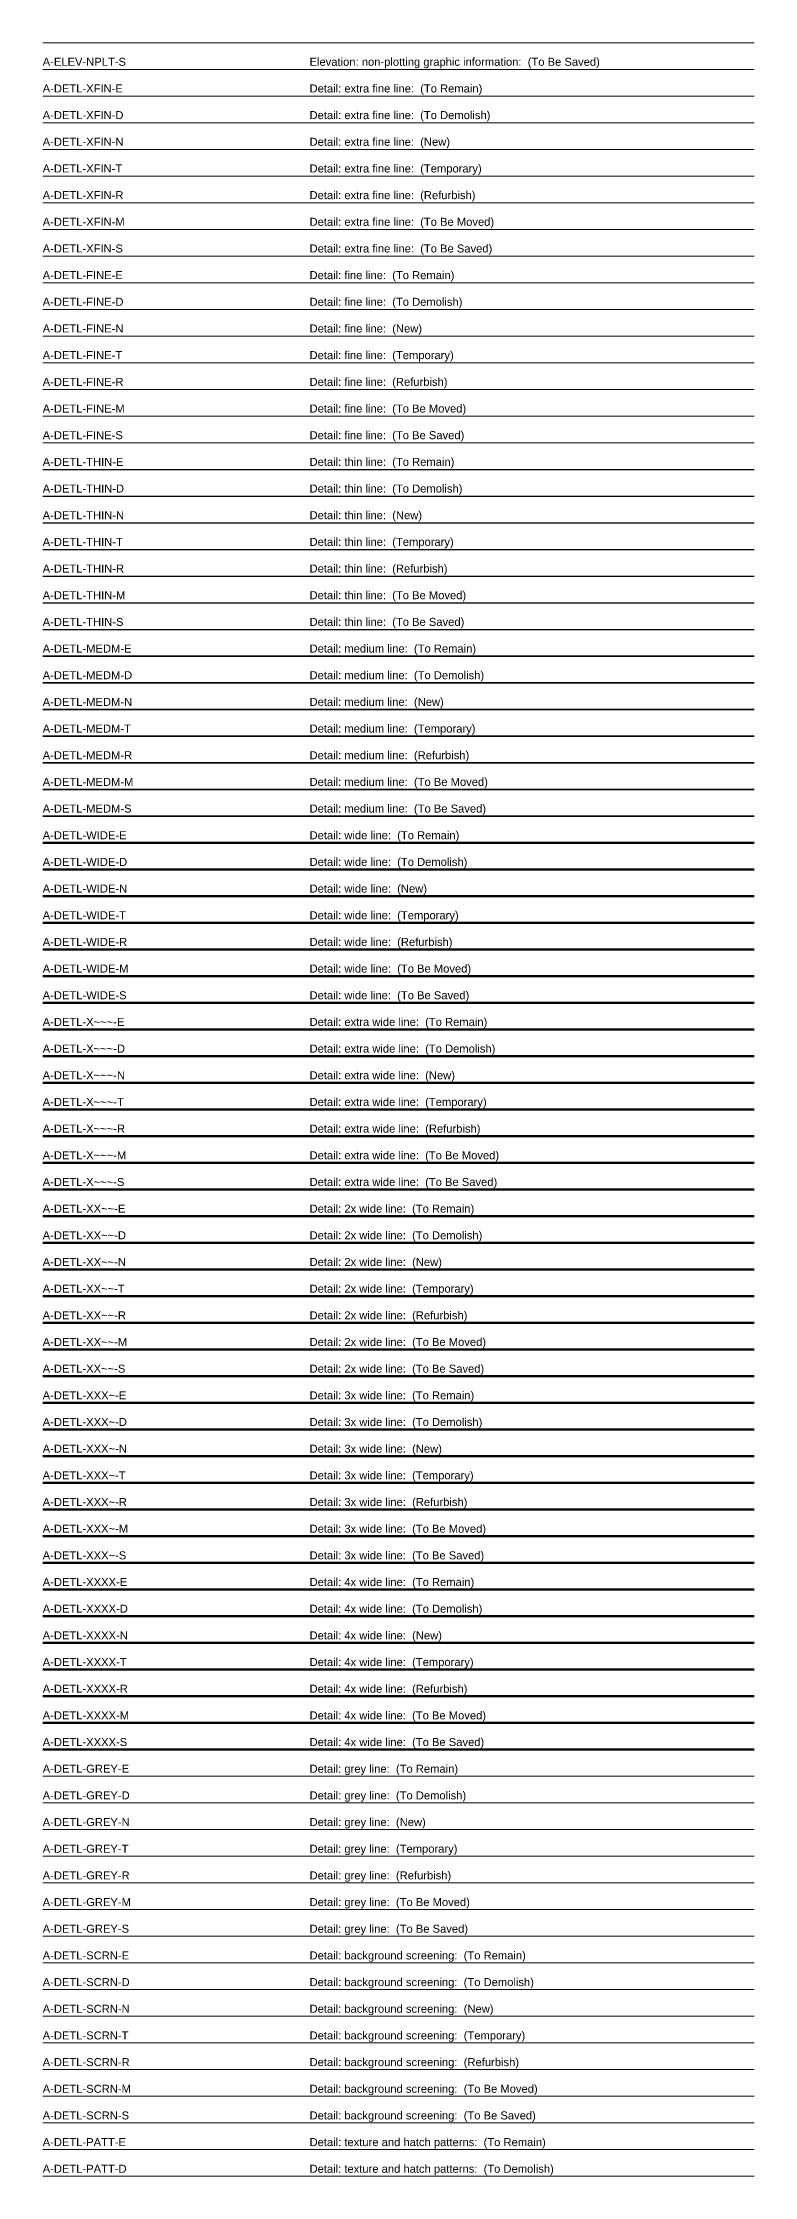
# Model space of a CAD drawing. Header units: millimetres. Extents: x 0 to 200, y -4838 to 3.
# Drawn here: x 0 to 200, y -1808 to -1208 of the extents above; entities that cross this region are included whole.
import ezdxf

# ---------------------------------------------------------------- set-up
doc = ezdxf.new("R2010")
doc.units = ezdxf.units.MM
for name, color, linetype, lineweight in [('A-DETL-FINE-D', 11, 'Continuous', 18), ('A-DETL-FINE-E', 201, 'Continuous', 18), ('A-DETL-FINE-M', 51, 'Continuous', 18), ('A-DETL-FINE-N', 171, 'Continuous', 18), ('A-DETL-FINE-R', 131, 'Continuous', 18), ('A-DETL-FINE-S', 101, 'Continuous', 18), ('A-DETL-FINE-T', 31, 'Continuous', 18), ('A-DETL-GREY-D', 8, 'Continuous', 13), ('A-DETL-GREY-E', 8, 'Continuous', 13), ('A-DETL-GREY-M', 8, 'Continuous', 13), ('A-DETL-GREY-N', 8, 'Continuous', 13), ('A-DETL-GREY-R', 8, 'Continuous', 13), ('A-DETL-GREY-S', 8, 'Continuous', 13), ('A-DETL-GREY-T', 8, 'Continuous', 13), ('A-DETL-MEDM-D', 13, 'Continuous', 35), ('A-DETL-MEDM-E', 203, 'Continuous', 35), ('A-DETL-MEDM-M', 53, 'Continuous', 35), ('A-DETL-MEDM-N', 173, 'Continuous', 35), ('A-DETL-MEDM-R', 133, 'Continuous', 35), ('A-DETL-MEDM-S', 103, 'Continuous', 35), ('A-DETL-MEDM-T', 33, 'Continuous', 35), ('A-DETL-PATT-D', 19, 'Continuous', 13), ('A-DETL-PATT-E', 209, 'Continuous', 13), ('A-DETL-SCRN-D', 9, 'Continuous', 13), ('A-DETL-SCRN-E', 9, 'Continuous', 13), ('A-DETL-SCRN-M', 9, 'Continuous', 13), ('A-DETL-SCRN-N', 9, 'Continuous', 13), ('A-DETL-SCRN-R', 9, 'Continuous', 13), ('A-DETL-SCRN-S', 9, 'Continuous', 13), ('A-DETL-SCRN-T', 9, 'Continuous', 13), ('A-DETL-THIN-D', 12, 'Continuous', 25), ('A-DETL-THIN-E', 202, 'Continuous', 25), ('A-DETL-THIN-M', 52, 'Continuous', 25), ('A-DETL-THIN-N', 172, 'Continuous', 25), ('A-DETL-THIN-R', 132, 'Continuous', 25), ('A-DETL-THIN-S', 102, 'Continuous', 25), ('A-DETL-THIN-T', 32, 'Continuous', 25), ('A-DETL-WIDE-D', 14, 'Continuous', 50), ('A-DETL-WIDE-E', 204, 'Continuous', 50), ('A-DETL-WIDE-M', 54, 'Continuous', 50), ('A-DETL-WIDE-N', 174, 'Continuous', 50), ('A-DETL-WIDE-R', 134, 'Continuous', 50), ('A-DETL-WIDE-S', 104, 'Continuous', 50), ('A-DETL-WIDE-T', 34, 'Continuous', 50), ('A-DETL-XFIN-D', 10, 'Continuous', 13), ('A-DETL-XFIN-E', 200, 'Continuous', 13), ('A-DETL-XFIN-M', 50, 'Continuous', 13), ('A-DETL-XFIN-N', 170, 'Continuous', 13), ('A-DETL-XFIN-R', 130, 'Continuous', 13), ('A-DETL-XFIN-S', 100, 'Continuous', 13), ('A-DETL-XFIN-T', 30, 'Continuous', 13), ('A-DETL-XXXX-D', 18, 'Continuous', 200), ('A-DETL-XXXX-E', 208, 'Continuous', 200), ('A-DETL-XXXX-M', 58, 'Continuous', 200), ('A-DETL-XXXX-N', 178, 'Continuous', 200), ('A-DETL-XXXX-R', 138, 'Continuous', 200), ('A-DETL-XXXX-S', 108, 'Continuous', 200), ('A-DETL-XXXX-T', 38, 'Continuous', 200), ('A-DETL-XXX~-D', 17, 'Continuous', 140), ('A-DETL-XXX~-E', 207, 'Continuous', 140), ('A-DETL-XXX~-M', 57, 'Continuous', 140), ('A-DETL-XXX~-N', 177, 'Continuous', 140), ('A-DETL-XXX~-R', 137, 'Continuous', 140), ('A-DETL-XXX~-S', 107, 'Continuous', 140), ('A-DETL-XXX~-T', 37, 'Continuous', 140), ('A-DETL-XX~~-D', 16, 'Continuous', 100), ('A-DETL-XX~~-E', 206, 'Continuous', 100), ('A-DETL-XX~~-M', 56, 'Continuous', 100), ('A-DETL-XX~~-N', 176, 'Continuous', 100), ('A-DETL-XX~~-R', 136, 'Continuous', 100), ('A-DETL-XX~~-S', 106, 'Continuous', 100), ('A-DETL-XX~~-T', 36, 'Continuous', 100), ('A-DETL-X~~~-D', 15, 'Continuous', 70), ('A-DETL-X~~~-E', 205, 'Continuous', 70), ('A-DETL-X~~~-M', 55, 'Continuous', 70), ('A-DETL-X~~~-N', 175, 'Continuous', 70), ('A-DETL-X~~~-R', 135, 'Continuous', 70), ('A-DETL-X~~~-S', 105, 'Continuous', 70), ('A-DETL-X~~~-T', 35, 'Continuous', 70)]:
    doc.layers.add(name, color=color, linetype=linetype, lineweight=lineweight)
for name, color, linetype, lineweight, plot in [('A-ELEV-NPLT-M', 140, 'Continuous', 18, False), ('A-ELEV-NPLT-S', 140, 'Continuous', 18, False), ('A-PLAN-NPLT-S', 140, 'Continuous', 18, False)]:
    doc.layers.add(name, color=color, linetype=linetype, lineweight=lineweight, plot=plot)
doc.styles.get("Standard").update_dxf_attribs({"font": 'arial.ttf'})

# ---------------------------------------------------------------- blocks, each defined once
blk = doc.blocks.new('AecLayers_SingleLetter_Augmented_UpperPhasing_A_2D')
at = {"layer": 'A-DETL-FINE-D'}
blk.add_line((0, -1282.5), (200, -1282.5), dxfattribs=at)
at = {"layer": 'A-DETL-FINE-E'}
blk.add_line((0, -1275), (200, -1275), dxfattribs=at)
at = {"layer": 'A-DETL-FINE-M'}
blk.add_line((0, -1312.5), (200, -1312.5), dxfattribs=at)
at = {"layer": 'A-DETL-FINE-N'}
blk.add_line((0, -1290), (200, -1290), dxfattribs=at)
at = {"layer": 'A-DETL-FINE-R'}
blk.add_line((0, -1305), (200, -1305), dxfattribs=at)
at = {"layer": 'A-DETL-FINE-S'}
blk.add_line((0, -1320), (200, -1320), dxfattribs=at)
at = {"layer": 'A-DETL-FINE-T'}
blk.add_line((0, -1297.5), (200, -1297.5), dxfattribs=at)
at = {"layer": 'A-DETL-GREY-D'}
blk.add_line((0, -1702.5), (200, -1702.5), dxfattribs=at)
at = {"layer": 'A-DETL-GREY-E'}
blk.add_line((0, -1695), (200, -1695), dxfattribs=at)
at = {"layer": 'A-DETL-GREY-M'}
blk.add_line((0, -1732.5), (200, -1732.5), dxfattribs=at)
at = {"layer": 'A-DETL-GREY-N'}
blk.add_line((0, -1710), (200, -1710), dxfattribs=at)
at = {"layer": 'A-DETL-GREY-R'}
blk.add_line((0, -1725), (200, -1725), dxfattribs=at)
at = {"layer": 'A-DETL-GREY-S'}
blk.add_line((0, -1740), (200, -1740), dxfattribs=at)
at = {"layer": 'A-DETL-GREY-T'}
blk.add_line((0, -1717.5), (200, -1717.5), dxfattribs=at)
at = {"layer": 'A-DETL-MEDM-D'}
blk.add_line((0, -1387.5), (200, -1387.5), dxfattribs=at)
at = {"layer": 'A-DETL-MEDM-E'}
blk.add_line((0, -1380), (200, -1380), dxfattribs=at)
at = {"layer": 'A-DETL-MEDM-M'}
blk.add_line((0, -1417.5), (200, -1417.5), dxfattribs=at)
at = {"layer": 'A-DETL-MEDM-N'}
blk.add_line((0, -1395), (200, -1395), dxfattribs=at)
at = {"layer": 'A-DETL-MEDM-R'}
blk.add_line((0, -1410), (200, -1410), dxfattribs=at)
at = {"layer": 'A-DETL-MEDM-S'}
blk.add_line((0, -1425), (200, -1425), dxfattribs=at)
at = {"layer": 'A-DETL-MEDM-T'}
blk.add_line((0, -1402.5), (200, -1402.5), dxfattribs=at)
at = {"layer": 'A-DETL-PATT-D'}
blk.add_line((0, -1807.5), (200, -1807.5), dxfattribs=at)
at = {"layer": 'A-DETL-PATT-E'}
blk.add_line((0, -1800), (200, -1800), dxfattribs=at)
at = {"layer": 'A-DETL-SCRN-D'}
blk.add_line((0, -1755), (200, -1755), dxfattribs=at)
at = {"layer": 'A-DETL-SCRN-E'}
blk.add_line((0, -1747.5), (200, -1747.5), dxfattribs=at)
at = {"layer": 'A-DETL-SCRN-M'}
blk.add_line((0, -1785), (200, -1785), dxfattribs=at)
at = {"layer": 'A-DETL-SCRN-N'}
blk.add_line((0, -1762.5), (200, -1762.5), dxfattribs=at)
at = {"layer": 'A-DETL-SCRN-R'}
blk.add_line((0, -1777.5), (200, -1777.5), dxfattribs=at)
at = {"layer": 'A-DETL-SCRN-S'}
blk.add_line((0, -1792.5), (200, -1792.5), dxfattribs=at)
at = {"layer": 'A-DETL-SCRN-T'}
blk.add_line((0, -1770), (200, -1770), dxfattribs=at)
at = {"layer": 'A-DETL-THIN-D'}
blk.add_line((0, -1335), (200, -1335), dxfattribs=at)
at = {"layer": 'A-DETL-THIN-E'}
blk.add_line((0, -1327.5), (200, -1327.5), dxfattribs=at)
at = {"layer": 'A-DETL-THIN-M'}
blk.add_line((0, -1365), (200, -1365), dxfattribs=at)
at = {"layer": 'A-DETL-THIN-N'}
blk.add_line((0, -1342.5), (200, -1342.5), dxfattribs=at)
at = {"layer": 'A-DETL-THIN-R'}
blk.add_line((0, -1357.5), (200, -1357.5), dxfattribs=at)
at = {"layer": 'A-DETL-THIN-S'}
blk.add_line((0, -1372.5), (200, -1372.5), dxfattribs=at)
at = {"layer": 'A-DETL-THIN-T'}
blk.add_line((0, -1350), (200, -1350), dxfattribs=at)
at = {"layer": 'A-DETL-WIDE-D'}
blk.add_line((0, -1440), (200, -1440), dxfattribs=at)
at = {"layer": 'A-DETL-WIDE-E'}
blk.add_line((0, -1432.5), (200, -1432.5), dxfattribs=at)
at = {"layer": 'A-DETL-WIDE-M'}
blk.add_line((0, -1470), (200, -1470), dxfattribs=at)
at = {"layer": 'A-DETL-WIDE-N'}
blk.add_line((0, -1447.5), (200, -1447.5), dxfattribs=at)
at = {"layer": 'A-DETL-WIDE-R'}
blk.add_line((0, -1462.5), (200, -1462.5), dxfattribs=at)
at = {"layer": 'A-DETL-WIDE-S'}
blk.add_line((0, -1477.5), (200, -1477.5), dxfattribs=at)
at = {"layer": 'A-DETL-WIDE-T'}
blk.add_line((0, -1455), (200, -1455), dxfattribs=at)
at = {"layer": 'A-DETL-XFIN-D'}
blk.add_line((0, -1230), (200, -1230), dxfattribs=at)
at = {"layer": 'A-DETL-XFIN-E'}
blk.add_line((0, -1222.5), (200, -1222.5), dxfattribs=at)
at = {"layer": 'A-DETL-XFIN-M'}
blk.add_line((0, -1260), (200, -1260), dxfattribs=at)
at = {"layer": 'A-DETL-XFIN-N'}
blk.add_line((0, -1237.5), (200, -1237.5), dxfattribs=at)
at = {"layer": 'A-DETL-XFIN-R'}
blk.add_line((0, -1252.5), (200, -1252.5), dxfattribs=at)
at = {"layer": 'A-DETL-XFIN-S'}
blk.add_line((0, -1267.5), (200, -1267.5), dxfattribs=at)
at = {"layer": 'A-DETL-XFIN-T'}
blk.add_line((0, -1245), (200, -1245), dxfattribs=at)
at = {"layer": 'A-DETL-XXXX-D'}
blk.add_line((0, -1650), (200, -1650), dxfattribs=at)
at = {"layer": 'A-DETL-XXXX-E'}
blk.add_line((0, -1642.5), (200, -1642.5), dxfattribs=at)
at = {"layer": 'A-DETL-XXXX-M'}
blk.add_line((0, -1680), (200, -1680), dxfattribs=at)
at = {"layer": 'A-DETL-XXXX-N'}
blk.add_line((0, -1657.5), (200, -1657.5), dxfattribs=at)
at = {"layer": 'A-DETL-XXXX-R'}
blk.add_line((0, -1672.5), (200, -1672.5), dxfattribs=at)
at = {"layer": 'A-DETL-XXXX-S'}
blk.add_line((0, -1687.5), (200, -1687.5), dxfattribs=at)
at = {"layer": 'A-DETL-XXXX-T'}
blk.add_line((0, -1665), (200, -1665), dxfattribs=at)
at = {"layer": 'A-DETL-XXX~-D'}
blk.add_line((0, -1597.5), (200, -1597.5), dxfattribs=at)
at = {"layer": 'A-DETL-XXX~-E'}
blk.add_line((0, -1590), (200, -1590), dxfattribs=at)
at = {"layer": 'A-DETL-XXX~-M'}
blk.add_line((0, -1627.5), (200, -1627.5), dxfattribs=at)
at = {"layer": 'A-DETL-XXX~-N'}
blk.add_line((0, -1605), (200, -1605), dxfattribs=at)
at = {"layer": 'A-DETL-XXX~-R'}
blk.add_line((0, -1620), (200, -1620), dxfattribs=at)
at = {"layer": 'A-DETL-XXX~-S'}
blk.add_line((0, -1635), (200, -1635), dxfattribs=at)
at = {"layer": 'A-DETL-XXX~-T'}
blk.add_line((0, -1612.5), (200, -1612.5), dxfattribs=at)
at = {"layer": 'A-DETL-XX~~-D'}
blk.add_line((0, -1545), (200, -1545), dxfattribs=at)
at = {"layer": 'A-DETL-XX~~-E'}
blk.add_line((0, -1537.5), (200, -1537.5), dxfattribs=at)
at = {"layer": 'A-DETL-XX~~-M'}
blk.add_line((0, -1575), (200, -1575), dxfattribs=at)
at = {"layer": 'A-DETL-XX~~-N'}
blk.add_line((0, -1552.5), (200, -1552.5), dxfattribs=at)
at = {"layer": 'A-DETL-XX~~-R'}
blk.add_line((0, -1567.5), (200, -1567.5), dxfattribs=at)
at = {"layer": 'A-DETL-XX~~-S'}
blk.add_line((0, -1582.5), (200, -1582.5), dxfattribs=at)
at = {"layer": 'A-DETL-XX~~-T'}
blk.add_line((0, -1560), (200, -1560), dxfattribs=at)
at = {"layer": 'A-DETL-X~~~-D'}
blk.add_line((0, -1492.5), (200, -1492.5), dxfattribs=at)
at = {"layer": 'A-DETL-X~~~-E'}
blk.add_line((0, -1485), (200, -1485), dxfattribs=at)
at = {"layer": 'A-DETL-X~~~-M'}
blk.add_line((0, -1522.5), (200, -1522.5), dxfattribs=at)
at = {"layer": 'A-DETL-X~~~-N'}
blk.add_line((0, -1500), (200, -1500), dxfattribs=at)
at = {"layer": 'A-DETL-X~~~-R'}
blk.add_line((0, -1515), (200, -1515), dxfattribs=at)
at = {"layer": 'A-DETL-X~~~-S'}
blk.add_line((0, -1530), (200, -1530), dxfattribs=at)
at = {"layer": 'A-DETL-X~~~-T'}
blk.add_line((0, -1507.5), (200, -1507.5), dxfattribs=at)
at = {"layer": 'A-ELEV-NPLT-M'}
blk.add_line((0, -1207.5), (200, -1207.5), dxfattribs=at)
at = {"layer": 'A-ELEV-NPLT-S'}
blk.add_line((0, -1215), (200, -1215), dxfattribs=at)
at = {"layer": 'A-DETL-FINE-D'}
for s, p in [('A-DETL-FINE-D', (0, -1281.5)), ('Detail: fine line:  (To Demolish)', (75, -1281.5))]:
    blk.add_text(s, height=2.25, dxfattribs=at).set_placement(p)
at = {"layer": 'A-DETL-FINE-E'}
for s, p in [('A-DETL-FINE-E', (0, -1274)), ('Detail: fine line:  (To Remain)', (75, -1274))]:
    blk.add_text(s, height=2.25, dxfattribs=at).set_placement(p)
at = {"layer": 'A-DETL-FINE-M'}
for s, p in [('A-DETL-FINE-M', (0, -1311.5)), ('Detail: fine line:  (To Be Moved)', (75, -1311.5))]:
    blk.add_text(s, height=2.25, dxfattribs=at).set_placement(p)
at = {"layer": 'A-DETL-FINE-N'}
for s, p in [('A-DETL-FINE-N', (0, -1289)), ('Detail: fine line:  (New)', (75, -1289))]:
    blk.add_text(s, height=2.25, dxfattribs=at).set_placement(p)
at = {"layer": 'A-DETL-FINE-R'}
for s, p in [('A-DETL-FINE-R', (0, -1304)), ('Detail: fine line:  (Refurbish)', (75, -1304))]:
    blk.add_text(s, height=2.25, dxfattribs=at).set_placement(p)
at = {"layer": 'A-DETL-FINE-S'}
for s, p in [('A-DETL-FINE-S', (0, -1319)), ('Detail: fine line:  (To Be Saved)', (75, -1319))]:
    blk.add_text(s, height=2.25, dxfattribs=at).set_placement(p)
at = {"layer": 'A-DETL-FINE-T'}
for s, p in [('A-DETL-FINE-T', (0, -1296.5)), ('Detail: fine line:  (Temporary)', (75, -1296.5))]:
    blk.add_text(s, height=2.25, dxfattribs=at).set_placement(p)
at = {"layer": 'A-DETL-GREY-D'}
for s, p in [('A-DETL-GREY-D', (0, -1701.5)), ('Detail: grey line:  (To Demolish)', (75, -1701.5))]:
    blk.add_text(s, height=2.25, dxfattribs=at).set_placement(p)
at = {"layer": 'A-DETL-GREY-E'}
for s, p in [('A-DETL-GREY-E', (0, -1694)), ('Detail: grey line:  (To Remain)', (75, -1694))]:
    blk.add_text(s, height=2.25, dxfattribs=at).set_placement(p)
at = {"layer": 'A-DETL-GREY-M'}
for s, p in [('A-DETL-GREY-M', (0, -1731.5)), ('Detail: grey line:  (To Be Moved)', (75, -1731.5))]:
    blk.add_text(s, height=2.25, dxfattribs=at).set_placement(p)
at = {"layer": 'A-DETL-GREY-N'}
for s, p in [('A-DETL-GREY-N', (0, -1709)), ('Detail: grey line:  (New)', (75, -1709))]:
    blk.add_text(s, height=2.25, dxfattribs=at).set_placement(p)
at = {"layer": 'A-DETL-GREY-R'}
for s, p in [('A-DETL-GREY-R', (0, -1724)), ('Detail: grey line:  (Refurbish)', (75, -1724))]:
    blk.add_text(s, height=2.25, dxfattribs=at).set_placement(p)
at = {"layer": 'A-DETL-GREY-S'}
for s, p in [('A-DETL-GREY-S', (0, -1739)), ('Detail: grey line:  (To Be Saved)', (75, -1739))]:
    blk.add_text(s, height=2.25, dxfattribs=at).set_placement(p)
at = {"layer": 'A-DETL-GREY-T'}
for s, p in [('A-DETL-GREY-T', (0, -1716.5)), ('Detail: grey line:  (Temporary)', (75, -1716.5))]:
    blk.add_text(s, height=2.25, dxfattribs=at).set_placement(p)
at = {"layer": 'A-DETL-MEDM-D'}
for s, p in [('A-DETL-MEDM-D', (0, -1386.5)), ('Detail: medium line:  (To Demolish)', (75, -1386.5))]:
    blk.add_text(s, height=2.25, dxfattribs=at).set_placement(p)
at = {"layer": 'A-DETL-MEDM-E'}
for s, p in [('A-DETL-MEDM-E', (0, -1379)), ('Detail: medium line:  (To Remain)', (75, -1379))]:
    blk.add_text(s, height=2.25, dxfattribs=at).set_placement(p)
at = {"layer": 'A-DETL-MEDM-M'}
for s, p in [('A-DETL-MEDM-M', (0, -1416.5)), ('Detail: medium line:  (To Be Moved)', (75, -1416.5))]:
    blk.add_text(s, height=2.25, dxfattribs=at).set_placement(p)
at = {"layer": 'A-DETL-MEDM-N'}
for s, p in [('A-DETL-MEDM-N', (0, -1394)), ('Detail: medium line:  (New)', (75, -1394))]:
    blk.add_text(s, height=2.25, dxfattribs=at).set_placement(p)
at = {"layer": 'A-DETL-MEDM-R'}
for s, p in [('A-DETL-MEDM-R', (0, -1409)), ('Detail: medium line:  (Refurbish)', (75, -1409))]:
    blk.add_text(s, height=2.25, dxfattribs=at).set_placement(p)
at = {"layer": 'A-DETL-MEDM-S'}
for s, p in [('A-DETL-MEDM-S', (0, -1424)), ('Detail: medium line:  (To Be Saved)', (75, -1424))]:
    blk.add_text(s, height=2.25, dxfattribs=at).set_placement(p)
at = {"layer": 'A-DETL-MEDM-T'}
for s, p in [('A-DETL-MEDM-T', (0, -1401.5)), ('Detail: medium line:  (Temporary)', (75, -1401.5))]:
    blk.add_text(s, height=2.25, dxfattribs=at).set_placement(p)
at = {"layer": 'A-DETL-PATT-D'}
for s, p in [('A-DETL-PATT-D', (0, -1806.5)), ('Detail: texture and hatch patterns:  (To Demolish)', (75, -1806.5))]:
    blk.add_text(s, height=2.25, dxfattribs=at).set_placement(p)
at = {"layer": 'A-DETL-PATT-E'}
for s, p in [('A-DETL-PATT-E', (0, -1799)), ('Detail: texture and hatch patterns:  (To Remain)', (75, -1799))]:
    blk.add_text(s, height=2.25, dxfattribs=at).set_placement(p)
at = {"layer": 'A-DETL-SCRN-D'}
for s, p in [('A-DETL-SCRN-D', (0, -1754)), ('Detail: background screening:  (To Demolish)', (75, -1754))]:
    blk.add_text(s, height=2.25, dxfattribs=at).set_placement(p)
at = {"layer": 'A-DETL-SCRN-E'}
for s, p in [('A-DETL-SCRN-E', (0, -1746.5)), ('Detail: background screening:  (To Remain)', (75, -1746.5))]:
    blk.add_text(s, height=2.25, dxfattribs=at).set_placement(p)
at = {"layer": 'A-DETL-SCRN-M'}
for s, p in [('A-DETL-SCRN-M', (0, -1784)), ('Detail: background screening:  (To Be Moved)', (75, -1784))]:
    blk.add_text(s, height=2.25, dxfattribs=at).set_placement(p)
at = {"layer": 'A-DETL-SCRN-N'}
for s, p in [('A-DETL-SCRN-N', (0, -1761.5)), ('Detail: background screening:  (New)', (75, -1761.5))]:
    blk.add_text(s, height=2.25, dxfattribs=at).set_placement(p)
at = {"layer": 'A-DETL-SCRN-R'}
for s, p in [('A-DETL-SCRN-R', (0, -1776.5)), ('Detail: background screening:  (Refurbish)', (75, -1776.5))]:
    blk.add_text(s, height=2.25, dxfattribs=at).set_placement(p)
at = {"layer": 'A-DETL-SCRN-S'}
for s, p in [('A-DETL-SCRN-S', (0, -1791.5)), ('Detail: background screening:  (To Be Saved)', (75, -1791.5))]:
    blk.add_text(s, height=2.25, dxfattribs=at).set_placement(p)
at = {"layer": 'A-DETL-SCRN-T'}
for s, p in [('A-DETL-SCRN-T', (0, -1769)), ('Detail: background screening:  (Temporary)', (75, -1769))]:
    blk.add_text(s, height=2.25, dxfattribs=at).set_placement(p)
at = {"layer": 'A-DETL-THIN-D'}
for s, p in [('A-DETL-THIN-D', (0, -1334)), ('Detail: thin line:  (To Demolish)', (75, -1334))]:
    blk.add_text(s, height=2.25, dxfattribs=at).set_placement(p)
at = {"layer": 'A-DETL-THIN-E'}
for s, p in [('A-DETL-THIN-E', (0, -1326.5)), ('Detail: thin line:  (To Remain)', (75, -1326.5))]:
    blk.add_text(s, height=2.25, dxfattribs=at).set_placement(p)
at = {"layer": 'A-DETL-THIN-M'}
for s, p in [('A-DETL-THIN-M', (0, -1364)), ('Detail: thin line:  (To Be Moved)', (75, -1364))]:
    blk.add_text(s, height=2.25, dxfattribs=at).set_placement(p)
at = {"layer": 'A-DETL-THIN-N'}
for s, p in [('A-DETL-THIN-N', (0, -1341.5)), ('Detail: thin line:  (New)', (75, -1341.5))]:
    blk.add_text(s, height=2.25, dxfattribs=at).set_placement(p)
at = {"layer": 'A-DETL-THIN-R'}
for s, p in [('A-DETL-THIN-R', (0, -1356.5)), ('Detail: thin line:  (Refurbish)', (75, -1356.5))]:
    blk.add_text(s, height=2.25, dxfattribs=at).set_placement(p)
at = {"layer": 'A-DETL-THIN-S'}
for s, p in [('A-DETL-THIN-S', (0, -1371.5)), ('Detail: thin line:  (To Be Saved)', (75, -1371.5))]:
    blk.add_text(s, height=2.25, dxfattribs=at).set_placement(p)
at = {"layer": 'A-DETL-THIN-T'}
for s, p in [('A-DETL-THIN-T', (0, -1349)), ('Detail: thin line:  (Temporary)', (75, -1349))]:
    blk.add_text(s, height=2.25, dxfattribs=at).set_placement(p)
at = {"layer": 'A-DETL-WIDE-D'}
for s, p in [('A-DETL-WIDE-D', (0, -1439)), ('Detail: wide line:  (To Demolish)', (75, -1439))]:
    blk.add_text(s, height=2.25, dxfattribs=at).set_placement(p)
at = {"layer": 'A-DETL-WIDE-E'}
for s, p in [('A-DETL-WIDE-E', (0, -1431.5)), ('Detail: wide line:  (To Remain)', (75, -1431.5))]:
    blk.add_text(s, height=2.25, dxfattribs=at).set_placement(p)
at = {"layer": 'A-DETL-WIDE-M'}
for s, p in [('A-DETL-WIDE-M', (0, -1469)), ('Detail: wide line:  (To Be Moved)', (75, -1469))]:
    blk.add_text(s, height=2.25, dxfattribs=at).set_placement(p)
at = {"layer": 'A-DETL-WIDE-N'}
for s, p in [('A-DETL-WIDE-N', (0, -1446.5)), ('Detail: wide line:  (New)', (75, -1446.5))]:
    blk.add_text(s, height=2.25, dxfattribs=at).set_placement(p)
at = {"layer": 'A-DETL-WIDE-R'}
for s, p in [('A-DETL-WIDE-R', (0, -1461.5)), ('Detail: wide line:  (Refurbish)', (75, -1461.5))]:
    blk.add_text(s, height=2.25, dxfattribs=at).set_placement(p)
at = {"layer": 'A-DETL-WIDE-S'}
for s, p in [('A-DETL-WIDE-S', (0, -1476.5)), ('Detail: wide line:  (To Be Saved)', (75, -1476.5))]:
    blk.add_text(s, height=2.25, dxfattribs=at).set_placement(p)
at = {"layer": 'A-DETL-WIDE-T'}
for s, p in [('A-DETL-WIDE-T', (0, -1454)), ('Detail: wide line:  (Temporary)', (75, -1454))]:
    blk.add_text(s, height=2.25, dxfattribs=at).set_placement(p)
at = {"layer": 'A-DETL-XFIN-D'}
for s, p in [('A-DETL-XFIN-D', (0, -1229)), ('Detail: extra fine line:  (To Demolish)', (75, -1229))]:
    blk.add_text(s, height=2.25, dxfattribs=at).set_placement(p)
at = {"layer": 'A-DETL-XFIN-E'}
for s, p in [('A-DETL-XFIN-E', (0, -1221.5)), ('Detail: extra fine line:  (To Remain)', (75, -1221.5))]:
    blk.add_text(s, height=2.25, dxfattribs=at).set_placement(p)
at = {"layer": 'A-DETL-XFIN-M'}
for s, p in [('A-DETL-XFIN-M', (0, -1259)), ('Detail: extra fine line:  (To Be Moved)', (75, -1259))]:
    blk.add_text(s, height=2.25, dxfattribs=at).set_placement(p)
at = {"layer": 'A-DETL-XFIN-N'}
for s, p in [('A-DETL-XFIN-N', (0, -1236.5)), ('Detail: extra fine line:  (New)', (75, -1236.5))]:
    blk.add_text(s, height=2.25, dxfattribs=at).set_placement(p)
at = {"layer": 'A-DETL-XFIN-R'}
for s, p in [('A-DETL-XFIN-R', (0, -1251.5)), ('Detail: extra fine line:  (Refurbish)', (75, -1251.5))]:
    blk.add_text(s, height=2.25, dxfattribs=at).set_placement(p)
at = {"layer": 'A-DETL-XFIN-S'}
for s, p in [('A-DETL-XFIN-S', (0, -1266.5)), ('Detail: extra fine line:  (To Be Saved)', (75, -1266.5))]:
    blk.add_text(s, height=2.25, dxfattribs=at).set_placement(p)
at = {"layer": 'A-DETL-XFIN-T'}
for s, p in [('A-DETL-XFIN-T', (0, -1244)), ('Detail: extra fine line:  (Temporary)', (75, -1244))]:
    blk.add_text(s, height=2.25, dxfattribs=at).set_placement(p)
at = {"layer": 'A-DETL-XXXX-D'}
for s, p in [('A-DETL-XXXX-D', (0, -1649)), ('Detail: 4x wide line:  (To Demolish)', (75, -1649))]:
    blk.add_text(s, height=2.25, dxfattribs=at).set_placement(p)
at = {"layer": 'A-DETL-XXXX-E'}
for s, p in [('A-DETL-XXXX-E', (0, -1641.5)), ('Detail: 4x wide line:  (To Remain)', (75, -1641.5))]:
    blk.add_text(s, height=2.25, dxfattribs=at).set_placement(p)
at = {"layer": 'A-DETL-XXXX-M'}
for s, p in [('A-DETL-XXXX-M', (0, -1679)), ('Detail: 4x wide line:  (To Be Moved)', (75, -1679))]:
    blk.add_text(s, height=2.25, dxfattribs=at).set_placement(p)
at = {"layer": 'A-DETL-XXXX-N'}
for s, p in [('A-DETL-XXXX-N', (0, -1656.5)), ('Detail: 4x wide line:  (New)', (75, -1656.5))]:
    blk.add_text(s, height=2.25, dxfattribs=at).set_placement(p)
at = {"layer": 'A-DETL-XXXX-R'}
for s, p in [('A-DETL-XXXX-R', (0, -1671.5)), ('Detail: 4x wide line:  (Refurbish)', (75, -1671.5))]:
    blk.add_text(s, height=2.25, dxfattribs=at).set_placement(p)
at = {"layer": 'A-DETL-XXXX-S'}
for s, p in [('A-DETL-XXXX-S', (0, -1686.5)), ('Detail: 4x wide line:  (To Be Saved)', (75, -1686.5))]:
    blk.add_text(s, height=2.25, dxfattribs=at).set_placement(p)
at = {"layer": 'A-DETL-XXXX-T'}
for s, p in [('A-DETL-XXXX-T', (0, -1664)), ('Detail: 4x wide line:  (Temporary)', (75, -1664))]:
    blk.add_text(s, height=2.25, dxfattribs=at).set_placement(p)
at = {"layer": 'A-DETL-XXX~-D'}
for s, p in [('A-DETL-XXX~-D', (0, -1596.5)), ('Detail: 3x wide line:  (To Demolish)', (75, -1596.5))]:
    blk.add_text(s, height=2.25, dxfattribs=at).set_placement(p)
at = {"layer": 'A-DETL-XXX~-E'}
for s, p in [('A-DETL-XXX~-E', (0, -1589)), ('Detail: 3x wide line:  (To Remain)', (75, -1589))]:
    blk.add_text(s, height=2.25, dxfattribs=at).set_placement(p)
at = {"layer": 'A-DETL-XXX~-M'}
for s, p in [('A-DETL-XXX~-M', (0, -1626.5)), ('Detail: 3x wide line:  (To Be Moved)', (75, -1626.5))]:
    blk.add_text(s, height=2.25, dxfattribs=at).set_placement(p)
at = {"layer": 'A-DETL-XXX~-N'}
for s, p in [('A-DETL-XXX~-N', (0, -1604)), ('Detail: 3x wide line:  (New)', (75, -1604))]:
    blk.add_text(s, height=2.25, dxfattribs=at).set_placement(p)
at = {"layer": 'A-DETL-XXX~-R'}
for s, p in [('A-DETL-XXX~-R', (0, -1619)), ('Detail: 3x wide line:  (Refurbish)', (75, -1619))]:
    blk.add_text(s, height=2.25, dxfattribs=at).set_placement(p)
at = {"layer": 'A-DETL-XXX~-S'}
for s, p in [('A-DETL-XXX~-S', (0, -1634)), ('Detail: 3x wide line:  (To Be Saved)', (75, -1634))]:
    blk.add_text(s, height=2.25, dxfattribs=at).set_placement(p)
at = {"layer": 'A-DETL-XXX~-T'}
for s, p in [('A-DETL-XXX~-T', (0, -1611.5)), ('Detail: 3x wide line:  (Temporary)', (75, -1611.5))]:
    blk.add_text(s, height=2.25, dxfattribs=at).set_placement(p)
at = {"layer": 'A-DETL-XX~~-D'}
for s, p in [('A-DETL-XX~~-D', (0, -1544)), ('Detail: 2x wide line:  (To Demolish)', (75, -1544))]:
    blk.add_text(s, height=2.25, dxfattribs=at).set_placement(p)
at = {"layer": 'A-DETL-XX~~-E'}
for s, p in [('A-DETL-XX~~-E', (0, -1536.5)), ('Detail: 2x wide line:  (To Remain)', (75, -1536.5))]:
    blk.add_text(s, height=2.25, dxfattribs=at).set_placement(p)
at = {"layer": 'A-DETL-XX~~-M'}
for s, p in [('A-DETL-XX~~-M', (0, -1574)), ('Detail: 2x wide line:  (To Be Moved)', (75, -1574))]:
    blk.add_text(s, height=2.25, dxfattribs=at).set_placement(p)
at = {"layer": 'A-DETL-XX~~-N'}
for s, p in [('A-DETL-XX~~-N', (0, -1551.5)), ('Detail: 2x wide line:  (New)', (75, -1551.5))]:
    blk.add_text(s, height=2.25, dxfattribs=at).set_placement(p)
at = {"layer": 'A-DETL-XX~~-R'}
for s, p in [('A-DETL-XX~~-R', (0, -1566.5)), ('Detail: 2x wide line:  (Refurbish)', (75, -1566.5))]:
    blk.add_text(s, height=2.25, dxfattribs=at).set_placement(p)
at = {"layer": 'A-DETL-XX~~-S'}
for s, p in [('A-DETL-XX~~-S', (0, -1581.5)), ('Detail: 2x wide line:  (To Be Saved)', (75, -1581.5))]:
    blk.add_text(s, height=2.25, dxfattribs=at).set_placement(p)
at = {"layer": 'A-DETL-XX~~-T'}
for s, p in [('A-DETL-XX~~-T', (0, -1559)), ('Detail: 2x wide line:  (Temporary)', (75, -1559))]:
    blk.add_text(s, height=2.25, dxfattribs=at).set_placement(p)
at = {"layer": 'A-DETL-X~~~-D'}
for s, p in [('A-DETL-X~~~-D', (0, -1491.5)), ('Detail: extra wide line:  (To Demolish)', (75, -1491.5))]:
    blk.add_text(s, height=2.25, dxfattribs=at).set_placement(p)
at = {"layer": 'A-DETL-X~~~-E'}
for s, p in [('A-DETL-X~~~-E', (0, -1484)), ('Detail: extra wide line:  (To Remain)', (75, -1484))]:
    blk.add_text(s, height=2.25, dxfattribs=at).set_placement(p)
at = {"layer": 'A-DETL-X~~~-M'}
for s, p in [('A-DETL-X~~~-M', (0, -1521.5)), ('Detail: extra wide line:  (To Be Moved)', (75, -1521.5))]:
    blk.add_text(s, height=2.25, dxfattribs=at).set_placement(p)
at = {"layer": 'A-DETL-X~~~-N'}
for s, p in [('A-DETL-X~~~-N', (0, -1499)), ('Detail: extra wide line:  (New)', (75, -1499))]:
    blk.add_text(s, height=2.25, dxfattribs=at).set_placement(p)
at = {"layer": 'A-DETL-X~~~-R'}
for s, p in [('A-DETL-X~~~-R', (0, -1514)), ('Detail: extra wide line:  (Refurbish)', (75, -1514))]:
    blk.add_text(s, height=2.25, dxfattribs=at).set_placement(p)
at = {"layer": 'A-DETL-X~~~-S'}
for s, p in [('A-DETL-X~~~-S', (0, -1529)), ('Detail: extra wide line:  (To Be Saved)', (75, -1529))]:
    blk.add_text(s, height=2.25, dxfattribs=at).set_placement(p)
at = {"layer": 'A-DETL-X~~~-T'}
for s, p in [('A-DETL-X~~~-T', (0, -1506.5)), ('Detail: extra wide line:  (Temporary)', (75, -1506.5))]:
    blk.add_text(s, height=2.25, dxfattribs=at).set_placement(p)
at = {"layer": 'A-ELEV-NPLT-S'}
for s, p in [('A-ELEV-NPLT-S', (0, -1214)), ('Elevation: non-plotting graphic information:  (To Be Saved)', (75, -1214))]:
    blk.add_text(s, height=2.25, dxfattribs=at).set_placement(p)

msp = doc.modelspace()

# ---------------------------------------------------------------- block references
at = {"layer": 'A-PLAN-NPLT-S'}
msp.add_blockref('AecLayers_SingleLetter_Augmented_UpperPhasing_A_2D', (0, 0), dxfattribs=at)

doc.saveas('drawing.dxf')
